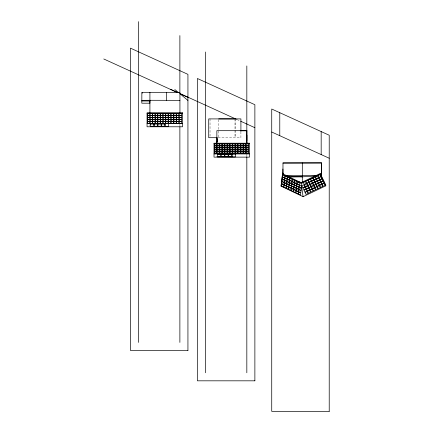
<?xml version="1.0" encoding="UTF-8"?>
<svg xmlns="http://www.w3.org/2000/svg" width="433" height="433" viewBox="0 0 433 433"><rect width="100%" height="100%" fill="white"/><g stroke="black" fill="none" stroke-linecap="round" stroke-linejoin="round"><path stroke-width="0.32" stroke-dasharray="2.17 1.62" d="M301.963 184.469L302.196 183.359M218.113 137.699L240.91 137.699L240.91 131.286M237.089 119.595L240.131 120.98M246.875 152.443L246.875 153.385M246.875 154.949L246.875 156.589M246.826 152.476L246.826 156.529M235.709 118.907L235.709 129.981M235.709 130.317L235.709 137.699M234.984 119.01L234.984 129.689M234.984 130.36L234.984 137.699M218.741 119.676L218.741 137.699M210.037 118.907L210.037 137.028M179.879 124.152L179.928 126.241M149.915 124.596L149.915 126.241"/><path stroke-width="0.65" d="M282.965 173.07L282.965 174.418L282.982 162.949L321.638 162.949L321.627 177.535M141.867 100.337L149.861 100.288L149.915 103.195L141.813 103.195L141.867 92.321L179.928 92.321L179.928 113.538M281.066 186.147L282.576 173.72L301.087 182.683L320.231 173.536L325.768 184.994L325.768 185.844L303.1 196.679L281.066 186.147L282.576 173.72M282.576 174.488L301.087 183.338L320.231 174.19L320.231 173.536M149.915 101.003L141.813 101.008M288.979 177.021L302.31 176.832L316.296 175.955M282.96 163.03L321.622 162.889L321.638 177.14M286.294 175.755L316.29 175.641M179.928 100.337L149.861 100.288M147.058 113.213L182.553 113.213M147.058 123.54L182.553 123.54M150.516 123.638L153.731 123.638M154.337 123.627L157.552 123.627M157.958 123.632L161.179 123.632M161.579 123.654L164.8 123.654M150.403 124.071L165.141 124.071M150.516 126.279L165.233 126.241M240.207 130.804L246.875 130.804M246.875 135.139L246.875 137.786M217.442 137.699L208.728 137.699L208.728 118.907L240.91 118.907L240.91 131.286M246.875 138.057L246.875 140.703M216.863 138.511L217.139 138.511L217.139 141.986L216.863 141.954M246.875 142.084L246.621 143.404M216.863 142.462L217.047 143.826M214.005 143.567L249.495 143.567M224.543 153.726L222.243 153.726L222.243 151.88L224.543 151.88L224.5 156.935L221.279 156.935L221.279 153.704M214.005 153.894L249.495 153.894M217.458 153.991L220.678 153.991M221.279 153.98L224.5 153.98M224.906 153.986L228.126 153.986M228.527 154.007L231.747 154.007M217.35 154.424L232.083 154.424M216.863 156.594L232.18 156.594M221.279 156.659L224.5 156.659M224.906 156.643L228.126 156.643M228.527 156.67L231.747 156.67M286.3 175.95L302.31 176.832M296.513 181.097L301.666 182.618M271.729 132.022L329.221 158.24M170.726 89.333L177.443 92.397M179.879 93.506L236.478 119.313M240.737 121.256L254.875 127.703M103.779 58.98L177.308 92.51M187.933 97.355L179.879 93.68L187.933 100.451M174.829 89.523L178.288 92.408M320.231 174.19L325.768 185.844M301.087 183.338L303.1 196.679M321.622 175.625L321.681 176.54M321.172 131.567L321.172 154.565M302.31 162.949L302.31 182.807M282.901 169.016L282.901 172.442M282.879 173.043L282.879 174.315M282.857 172.951L282.857 174.223M279.778 112.694L279.778 135.691M246.875 143.718L246.875 130.69L216.863 130.69L216.863 143.826M246.826 65.951L246.826 143.691M246.826 157.206L246.826 372.77M234.984 118.907L218.741 118.907M231.747 153.71L231.747 156.963L228.527 156.963L228.527 153.71M228.126 153.688L228.126 156.941L224.906 156.941L224.906 153.688M220.678 153.677L220.678 156.946L217.458 156.946L217.458 153.677M217.068 138.528L217.068 141.954M205.431 52.003L205.431 372.77M179.879 35.598L179.879 92.164M179.879 126.853L179.879 342.416M166.548 92.321L166.548 100.337M164.8 123.356L164.8 126.609L161.579 126.609L161.579 123.356M161.179 123.335L161.179 126.588L157.958 126.588L157.958 123.335M157.552 123.351L157.552 126.582L154.337 126.582L154.337 123.351M153.731 123.324L153.731 126.598L150.516 126.598L150.516 123.324M149.915 92.321L149.915 113.473M142.203 92.597L142.203 93.225M138.484 21.65L138.484 342.416M282.576 177.016L282.327 179.121L284.4 180.112L284.654 178.006L282.576 177.016M282.836 174.802L282.581 176.902L284.66 177.898L284.909 175.793L282.836 174.802M281.813 183.857L281.558 185.963L283.631 186.953L283.886 184.848L281.813 183.857M282.078 181.584L281.829 183.689L283.902 184.68L284.156 182.58L282.078 181.584M282.365 179.311L282.11 181.416L284.189 182.407L284.438 180.307L282.365 179.311M284.178 184.983L283.924 187.083L285.996 188.079L286.251 185.974L284.178 184.983M284.449 182.71L284.194 184.815L286.267 185.806L286.522 183.7L284.449 182.71M284.73 180.437L284.481 182.542L286.554 183.532L286.808 181.427L284.73 180.437M284.946 178.142L284.692 180.247L286.765 181.238L287.019 179.132L284.946 178.142M285.201 175.922L284.946 178.028L287.025 179.018L287.279 176.913L285.201 175.922M287.317 179.267L287.068 181.373L289.141 182.363L289.396 180.258L287.317 179.267M287.577 177.048L287.323 179.154L289.401 180.144L289.65 178.044L287.577 177.048M286.554 186.109L286.3 188.214L288.373 189.205L288.627 187.099L286.554 186.109M286.819 183.836L286.57 185.941L288.643 186.932L288.898 184.826L286.819 183.836M287.106 181.562L286.852 183.668L288.93 184.658L289.179 182.558L287.106 181.562M289.731 180.431L289.477 182.531L291.555 183.527L291.81 181.422L289.731 180.431M289.991 178.212L289.737 180.317L291.815 181.308L292.064 179.202L289.991 178.212M288.963 187.273L288.714 189.373L290.787 190.363L291.041 188.263L288.963 187.273M289.233 184.999L288.979 187.099L291.057 188.095L291.312 185.99L289.233 184.999M289.52 182.726L289.266 184.831L291.344 185.822L291.593 183.716L289.52 182.726M292.188 181.595L291.934 183.7L294.012 184.691L294.267 182.585L292.188 181.595M292.448 179.376L292.194 181.481L294.267 182.472L294.521 180.372L292.448 179.376M291.42 188.436L291.171 190.542L293.244 191.532L293.498 189.427L291.42 188.436M291.69 186.163L291.436 188.268L293.514 189.259L293.769 187.159L291.69 186.163M291.977 183.89L291.723 185.995L293.801 186.986L294.05 184.886L291.977 183.89M293.801 189.584L293.547 191.684L295.625 192.68L295.874 190.574L293.801 189.584M294.072 187.31L293.818 189.416L295.891 190.406L296.145 188.301L294.072 187.31M294.359 185.037L294.104 187.143L296.177 188.133L296.432 186.028L294.359 185.037M294.57 182.742L294.316 184.842L296.389 185.838L296.643 183.733L294.57 182.742M294.83 180.523L294.575 182.629L296.648 183.619L296.903 181.514L294.83 180.523M296.286 190.758L296.031 192.864L298.11 193.854L298.359 191.754L296.286 190.758M296.556 188.49L296.302 190.59L298.375 191.586L298.629 189.481L296.556 188.49M296.838 186.217L296.589 188.317L298.662 189.313L298.916 187.208L296.838 186.217M297.054 183.922L296.8 186.022L298.873 187.013L299.127 184.913L297.054 183.922M297.309 181.703L297.06 183.809L299.133 184.799L299.387 182.694L297.309 181.703M299.447 185.07L299.198 187.175L301.271 188.166L301.525 186.066L299.447 185.07M298.683 191.911L298.429 194.016L300.502 195.007L300.756 192.907L298.683 191.911M298.949 189.643L298.7 191.743L300.773 192.739L301.027 190.634L298.949 189.643M299.235 187.37L298.981 189.47L301.059 190.466L301.314 188.36L299.235 187.37M305.4 181.524L303.327 182.515L304.28 184.512L306.353 183.522L305.4 181.524M307.874 180.296L305.801 181.286L306.759 183.289L308.832 182.293L307.874 180.296M310.331 179.138L308.258 180.128L309.211 182.125L311.289 181.135L310.331 179.138M312.734 178.001L310.656 178.991L311.614 180.994L313.687 179.998L312.734 178.001M315.143 176.853L313.07 177.844L314.022 179.841L316.101 178.851L315.143 176.853M317.497 175.728L315.424 176.724L316.377 178.721L318.455 177.73L317.497 175.728M319.884 174.575L317.806 175.565L318.764 177.562L320.837 176.572L319.884 174.575M308.967 182.434L306.894 183.424L307.847 185.427L309.92 184.431L308.967 182.434M303.988 184.831L301.915 185.822L302.867 187.825L304.946 186.829L303.988 184.831M306.494 183.662L304.415 184.653L305.373 186.65L307.446 185.66L306.494 183.662M311.424 181.275L309.351 182.266L310.304 184.263L312.377 183.273L311.424 181.275M313.822 180.139L311.749 181.129L312.702 183.132L314.78 182.141L313.822 180.139M316.236 178.991L314.158 179.982L315.116 181.979L317.189 180.989L316.236 178.991M318.591 177.871L316.512 178.861L317.47 180.859L319.543 179.868L318.591 177.871M320.972 176.713L318.899 177.703L319.852 179.7L321.93 178.71L320.972 176.713M305.054 186.991L302.981 187.982L303.934 189.979L306.007 188.988L305.054 186.991M307.554 185.817L305.481 186.807L306.434 188.804L308.512 187.814L307.554 185.817M310.033 184.588L307.955 185.584L308.913 187.581L310.986 186.591L310.033 184.588M312.491 183.43L310.412 184.42L311.37 186.417L313.443 185.427L312.491 183.43M314.888 182.298L312.815 183.289L313.768 185.286L315.841 184.296L314.888 182.298M317.297 181.146L315.224 182.136L316.177 184.139L318.255 183.143L317.297 181.146M319.651 180.025L317.578 181.016L318.531 183.013L320.609 182.022L319.651 180.025M322.038 178.867L319.96 179.857L320.918 181.855L322.991 180.864L322.038 178.867M306.109 189.178L304.031 190.168L304.989 192.165L307.062 191.175L306.109 189.178M308.61 188.009L306.537 188.999L307.49 190.996L309.568 190.006L308.61 188.009M311.089 186.78L309.01 187.77L309.968 189.768L312.041 188.777L311.089 186.78M313.541 185.616L311.468 186.612L312.426 188.609L314.499 187.619L313.541 185.616M315.944 184.485L313.865 185.476L314.823 187.473L316.896 186.482L315.944 184.485M318.352 183.338L316.279 184.328L317.232 186.325L319.31 185.335L318.352 183.338M320.707 182.212L318.634 183.202L319.586 185.205L321.665 184.209L320.707 182.212M323.094 181.059L321.015 182.049L321.973 184.047L324.046 183.056L323.094 181.059M307.116 191.413L305.043 192.404L305.996 194.401L308.074 193.41L307.116 191.413M312.096 189.015L310.023 190.006L310.975 192.003L313.048 191.013L312.096 189.015M314.553 187.852L312.48 188.842L313.432 190.845L315.505 189.849L314.553 187.852M316.951 186.72L314.878 187.711L315.83 189.708L317.909 188.718L316.951 186.72M319.365 185.568L317.286 186.558L318.244 188.561L320.317 187.565L319.365 185.568M321.719 184.447L319.641 185.438L320.599 187.435L322.672 186.444L321.719 184.447M324.1 183.289L322.028 184.279L322.98 186.282L325.059 185.286L324.1 183.289M309.622 190.239L307.544 191.229L308.502 193.232L310.575 192.236L309.622 190.239M182.553 112.867L147.058 112.867L147.058 126.782L182.553 126.782L182.553 112.867M149.791 113.598L147.491 113.598L147.491 115.443L149.791 115.443L149.791 113.598M152.411 113.592L150.11 113.592L150.11 115.438L152.411 115.438L152.411 113.592M154.971 113.587L152.67 113.587L152.67 115.432L154.971 115.432L154.971 113.587M157.585 113.576L155.29 113.576L155.29 115.422L157.585 115.422L157.585 113.576M160.167 113.598L157.866 113.598L157.866 115.449L160.167 115.449L160.167 113.598M162.786 113.592L160.486 113.592L160.486 115.438L162.786 115.438L162.786 113.592M165.438 113.581L163.138 113.581L163.138 115.432L165.438 115.432L165.438 113.581M168.058 113.576L165.758 113.576L165.758 115.422L168.058 115.422L168.058 113.576M170.781 113.581L168.48 113.581L168.48 115.432L170.781 115.432L170.781 113.581M173.4 113.576L171.1 113.576L171.1 115.422L173.4 115.422L173.4 113.576M176.204 113.581L173.904 113.581L173.904 115.432L176.204 115.432L176.204 113.581M178.818 113.576L176.523 113.576L176.523 115.422L178.818 115.422L178.818 113.576M181.508 113.598L179.208 113.598L179.208 115.443L181.508 115.443L181.508 113.598M149.802 115.535L147.501 115.535L147.501 117.386L149.802 117.386L149.802 115.535M152.416 115.53L150.121 115.53L150.121 117.375L152.416 117.375L152.416 115.53M154.976 115.524L152.676 115.524L152.676 117.37L154.976 117.37L154.976 115.524M157.596 115.514L155.295 115.514L155.295 117.365L157.596 117.365L157.596 115.514M160.172 115.541L157.872 115.541L157.872 117.386L160.172 117.386L160.172 115.541M162.792 115.53L160.491 115.53L160.491 117.375L162.792 117.375L162.792 115.53M165.444 115.524L163.144 115.524L163.144 117.37L165.444 117.37L165.444 115.524M168.064 115.514L165.763 115.514L165.763 117.359L168.064 117.359L168.064 115.514M170.791 115.524L168.491 115.524L168.491 117.37L170.791 117.37L170.791 115.524M173.406 115.514L171.105 115.514L171.105 117.359L173.406 117.359L173.406 115.514M176.209 115.524L173.909 115.524L173.909 117.37L176.209 117.37L176.209 115.524M178.829 115.514L176.529 115.514L176.529 117.359L178.829 117.359L178.829 115.514M181.514 115.535L179.213 115.535L179.213 117.381L181.514 117.381L181.514 115.535M149.84 117.565L147.539 117.565L147.539 119.411L149.84 119.411L149.84 117.565M152.454 117.559L150.154 117.559L150.154 119.405L152.454 119.405L152.454 117.559M155.014 117.554L152.714 117.554L152.714 119.4L155.014 119.4L155.014 117.554M157.634 117.543L155.333 117.543L155.333 119.389L157.634 119.389L157.634 117.543M160.21 117.565L157.91 117.565L157.91 119.416L160.21 119.416L160.21 117.565M162.83 117.559L160.529 117.559L160.529 119.405L162.83 119.405L162.83 117.559M165.482 117.549L163.181 117.549L163.181 119.4L165.482 119.4L165.482 117.549M168.101 117.543L165.801 117.543L165.801 119.389L168.101 119.389L168.101 117.543M170.829 117.549L168.529 117.549L168.529 119.4L170.829 119.4L170.829 117.549M173.444 117.543L171.143 117.543L171.143 119.389L173.444 119.389L173.444 117.543M176.247 117.549L173.947 117.549L173.947 119.4L176.247 119.4L176.247 117.549M178.867 117.543L176.567 117.543L176.567 119.389L178.867 119.389L178.867 117.543M181.551 117.565L179.251 117.565L179.251 119.411L181.551 119.411L181.551 117.565M149.861 119.584L147.566 119.584L147.566 121.435L149.861 121.435L149.861 119.584M152.481 119.578L150.181 119.578L150.181 121.424L152.481 121.424L152.481 119.578M155.041 119.573L152.741 119.573L152.741 121.419L155.041 121.419L155.041 119.573M157.661 119.562L155.36 119.562L155.36 121.413L157.661 121.413L157.661 119.562M160.237 119.589L157.937 119.589L157.937 121.435L160.237 121.435L160.237 119.589M162.857 119.578L160.556 119.578L160.556 121.429L162.857 121.429L162.857 119.578M165.509 119.573L163.209 119.573L163.209 121.419L165.509 121.419L165.509 119.573M168.128 119.562L165.828 119.562L165.828 121.408L168.128 121.408L168.128 119.562M170.851 119.573L168.551 119.573L168.551 121.419L170.851 121.419L170.851 119.573M173.471 119.562L171.17 119.562L171.17 121.408L173.471 121.408L173.471 119.562M176.274 119.573L173.974 119.573L173.974 121.419L176.274 121.419L176.274 119.573M178.889 119.562L176.594 119.562L176.594 121.408L178.889 121.408L178.889 119.562M181.579 119.584L179.278 119.584L179.278 121.429L181.579 121.429L181.579 119.584M152.421 121.538L150.121 121.538L150.121 123.389L152.421 123.389L152.421 121.538M154.982 121.532L152.681 121.532L152.681 123.383L154.982 123.383L154.982 121.532M157.596 121.527L155.295 121.527L155.295 123.373L157.596 123.373L157.596 121.527M162.792 121.543L160.491 121.543L160.491 123.389L162.792 123.389L162.792 121.543M165.449 121.532L163.149 121.532L163.149 123.383L165.449 123.383L165.449 121.532M168.064 121.527L165.763 121.527L165.763 123.373L168.064 123.373L168.064 121.527M170.791 121.532L168.491 121.532L168.491 123.383L170.791 123.383L170.791 121.532M173.411 121.527L171.111 121.527L171.111 123.373L173.411 123.373L173.411 121.527M176.215 121.532L173.914 121.532L173.914 123.383L176.215 123.383L176.215 121.532M178.829 121.527L176.529 121.527L176.529 123.373L178.829 123.373L178.829 121.527M149.802 121.549L147.501 121.549L147.501 123.394L149.802 123.394L149.802 121.549M160.178 121.549L157.877 121.549L157.877 123.4L160.178 123.4L160.178 121.549M181.514 121.549L179.219 121.549L179.219 123.394L181.514 123.394L181.514 121.549M168.399 123.622L165.179 123.622L165.179 126.62L168.399 126.577L168.399 123.622M249.495 143.215L214.005 143.215L214.005 157.136L249.495 157.136L249.495 143.215M216.738 143.951L214.438 143.951L214.438 145.797L216.738 145.797L216.738 143.951M219.358 143.945L217.057 143.945L217.057 145.791L219.358 145.791L219.358 143.945M221.918 143.935L219.618 143.935L219.618 145.786L221.918 145.786L221.918 143.935M224.532 143.929L222.232 143.929L222.232 145.775L224.532 145.775L224.532 143.929M227.114 143.951L224.814 143.951L224.814 145.802L227.114 145.802L227.114 143.951M229.728 143.945L227.433 143.945L227.433 145.791L229.728 145.791L229.728 143.945M232.386 143.935L230.085 143.935L230.085 145.786L232.386 145.786L232.386 143.935M235 143.929L232.7 143.929L232.7 145.775L235 145.775L235 143.929M237.728 143.935L235.428 143.935L235.428 145.786L237.728 145.786L237.728 143.935M240.347 143.929L238.047 143.929L238.047 145.775L240.347 145.775L240.347 143.929M243.151 143.935L240.851 143.935L240.851 145.786L243.151 145.786L243.151 143.935M245.765 143.929L243.465 143.929L243.465 145.775L245.765 145.775L245.765 143.929M248.455 143.951L246.155 143.951L246.155 145.797L248.455 145.797L248.455 143.951M216.749 145.889L214.449 145.889L214.449 147.74L216.749 147.74L216.749 145.889M219.363 145.883L217.063 145.883L217.063 147.729L219.363 147.729L219.363 145.883M221.923 145.878L219.623 145.878L219.623 147.723L221.923 147.723L221.923 145.878M224.543 145.867L222.243 145.867L222.243 147.713L224.543 147.713L224.543 145.867M227.119 145.894L224.819 145.894L224.819 147.74L227.119 147.74L227.119 145.894M229.739 145.883L227.439 145.883L227.439 147.729L229.739 147.729L229.739 145.883M232.391 145.872L230.091 145.872L230.091 147.723L232.391 147.723L232.391 145.872M235.011 145.867L232.71 145.867L232.71 147.713L235.011 147.713L235.011 145.867M237.739 145.872L235.438 145.872L235.438 147.723L237.739 147.723L237.739 145.872M240.353 145.867L238.053 145.867L238.053 147.713L240.353 147.713L240.353 145.867M243.157 145.872L240.856 145.872L240.856 147.723L243.157 147.723L243.157 145.872M245.776 145.867L243.476 145.867L243.476 147.713L245.776 147.713L245.776 145.867M248.461 145.889L246.161 145.889L246.161 147.734L248.461 147.734L248.461 145.889M216.787 147.918L214.487 147.918L214.487 149.764L216.787 149.764L216.787 147.918M219.401 147.907L217.101 147.907L217.101 149.758L219.401 149.758L219.401 147.907M221.961 147.902L219.661 147.902L219.661 149.753L221.961 149.753L221.961 147.902M224.581 147.897L222.281 147.897L222.281 149.742L224.581 149.742L224.581 147.897M227.157 147.918L224.857 147.918L224.857 149.769L227.157 149.769L227.157 147.918M229.777 147.913L227.477 147.913L227.477 149.758L229.777 149.758L229.777 147.913M232.429 147.902L230.129 147.902L230.129 149.753L232.429 149.753L232.429 147.902M235.049 147.897L232.748 147.897L232.748 149.742L235.049 149.742L235.049 147.897M237.771 147.902L235.476 147.902L235.476 149.753L237.771 149.753L237.771 147.902M240.391 147.897L238.09 147.897L238.09 149.742L240.391 149.742L240.391 147.897M243.194 147.902L240.894 147.902L240.894 149.753L243.194 149.753L243.194 147.902M245.814 147.897L243.514 147.897L243.514 149.742L245.814 149.742L245.814 147.897M248.499 147.918L246.198 147.918L246.198 149.764L248.499 149.764L248.499 147.918M216.809 149.937L214.508 149.937L214.508 151.788L216.809 151.788L216.809 149.937M219.428 149.932L217.128 149.932L217.128 151.777L219.428 151.777L219.428 149.932M221.988 149.926L219.688 149.926L219.688 151.772L221.988 151.772L221.988 149.926M224.603 149.915L222.302 149.915L222.302 151.766L224.603 151.766L224.603 149.915M227.184 149.942L224.884 149.942L224.884 151.788L227.184 151.788L227.184 149.942M229.799 149.932L227.504 149.932L227.504 151.777L229.799 151.777L229.799 149.932M232.456 149.926L230.156 149.926L230.156 151.772L232.456 151.772L232.456 149.926M235.07 149.915L232.77 149.915L232.77 151.761L235.07 151.761L235.07 149.915M237.798 149.926L235.498 149.926L235.498 151.772L237.798 151.772L237.798 149.926M240.418 149.915L238.118 149.915L238.118 151.761L240.418 151.761L240.418 149.915M243.222 149.926L240.921 149.926L240.921 151.772L243.222 151.772L243.222 149.926M245.836 149.915L243.535 149.915L243.535 151.761L245.836 151.761L245.836 149.915M248.526 149.937L246.225 149.937L246.225 151.783L248.526 151.783L248.526 149.937M216.749 151.902L214.449 151.902L214.449 153.747L216.749 153.747L216.749 151.902M219.369 151.891L217.068 151.891L217.068 153.742L219.369 153.742L219.369 151.891M221.923 151.886L219.628 151.886L219.628 153.737L221.923 153.737L221.923 151.886M227.125 151.902L224.824 151.902L224.824 153.753L227.125 153.753L227.125 151.902M229.739 151.896L227.439 151.896L227.439 153.742L229.739 153.742L229.739 151.896M232.391 151.886L230.096 151.886L230.096 153.731L232.391 153.731L232.391 151.886M235.011 151.88L232.71 151.88L232.71 153.726L235.011 153.726L235.011 151.88M237.739 151.886L235.438 151.886L235.438 153.731L237.739 153.731L237.739 151.886M240.353 151.88L238.058 151.88L238.058 153.726L240.353 153.726L240.353 151.88M243.157 151.886L240.856 151.886L240.856 153.731L243.157 153.731L243.157 151.886M245.776 151.88L243.476 151.88L243.476 153.726L245.776 153.726L245.776 151.88M248.461 151.902L246.161 151.902L246.161 153.747L248.461 153.747L248.461 151.902M235.346 153.975L232.126 153.975L232.126 156.973L235.346 156.93L235.346 153.975M187.933 350.465L130.436 350.465L130.436 48.139L187.933 74.357L187.933 350.465M254.875 380.818L197.383 380.818L197.383 78.492L254.875 104.705L254.875 380.818M329.221 411.35L271.729 411.35L271.729 109.024L329.221 135.242L329.221 411.35"/></g></svg>
